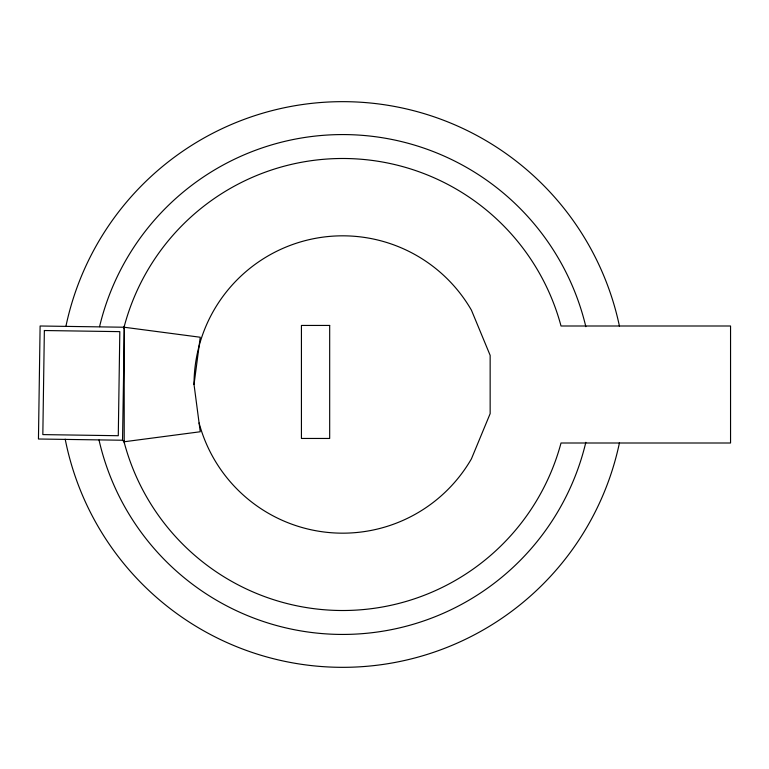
<?xml version="1.0" encoding="UTF-8"?>
<svg xmlns="http://www.w3.org/2000/svg" width="769" height="769" viewBox="0 0 769 769"><rect width="100%" height="100%" fill="white"/><g stroke="black" fill="none" stroke-linecap="round" stroke-linejoin="round"><path stroke-width="1.15" d="M124.367 443.002L124.203 441.762L122.531 440.243L124.367 325.998M124.203 327.238L124.203 441.762L200.248 431.755L194.028 384.5L200.248 337.245L124.203 327.238L40.113 325.998L38.45 439.003L122.531 440.243M585.834 442.319A249.915 249.915 0 0 1 99.018 440.012M99.557 326.681A249.915 249.915 0 0 1 585.834 326.681M123.771 440.733A226.038 226.038 0 0 0 561.024 443.002L730.55 443.002L730.55 325.998L561.024 325.998A226.038 226.038 0 0 0 123.771 328.267M199.094 422.979A148.657 148.657 0 0 0 471.435 458.833L490.151 413.645L490.151 355.355L471.435 310.167A148.657 148.657 0 0 0 194.028 384.5M619.478 442.684A282.829 282.829 0 0 1 65.202 439.166M65.913 326.316A282.829 282.829 0 0 1 619.478 326.316M44.362 330.526L42.833 434.6L118.282 435.715L119.82 331.641L44.362 330.526M329.68 325.441L301.429 325.441L301.429 438.455L329.68 438.455L329.68 325.441"/></g></svg>
